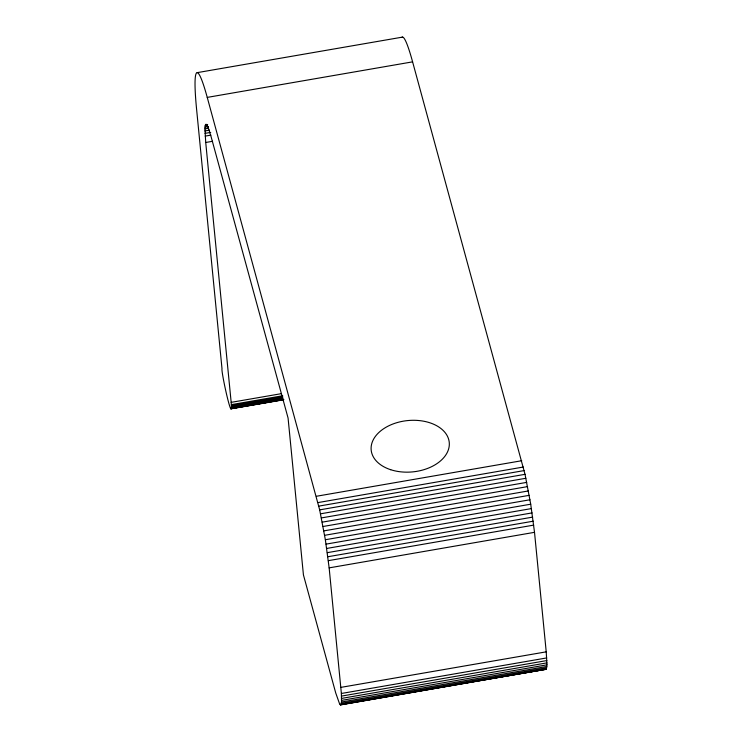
<?xml version="1.0" encoding="UTF-8"?>
<svg xmlns="http://www.w3.org/2000/svg" width="742" height="742" viewBox="0 0 742 742"><rect width="100%" height="100%" fill="white"/><g stroke="black" fill="none" stroke-linecap="round" stroke-linejoin="round"><path stroke-width="1.11" d="M412.598 61.855L207.241 97.397A105.169 8.858 80.2 0 0 196.574 109.065L221.997 368.626C220.93 371.436 233.34 427.921 231.17 402.35L205.72 142.483L204.94 128.885L205.163 125.843L206.044 124.174L208.15 127.448L211.08 136.621L288.072 418.043L303.432 574.929L335.736 693L339.66 704.075L340.55 704.9L546.26 669.201L546.965 664.841L546.223 651.838L534.518 532.329L530.716 504.198L525.03 474.323L412.598 61.855A105.169 8.858 80.2 0 0 401.858 37.425M340.55 704.9L341.533 702.025L341.376 693.482L329.151 567.871L325.358 539.74L319.672 509.875L207.241 97.397M197.224 72.642L402.591 37.1M205.386 124.897L207.667 124.498M205.163 125.843L207.445 125.454M205.015 127.179L208.437 126.585M204.94 128.885L208.363 128.292M204.95 130.954L209.513 130.165M205.024 133.375L210.728 132.382M205.182 136.111L210.886 135.127M205.72 142.483L212.564 141.295M231.17 402.35L281.366 393.659M231.365 404.64L282.702 395.755M231.421 405.624L282.758 396.738M231.448 406.486L282.785 397.601M231.448 407.237L282.785 398.343M231.421 407.85L282.767 398.964M230.521 408.248L233.943 407.664M231.365 408.323L282.711 399.437M230.716 408.619L256.955 404.075M259.236 403.685L274.076 401.116M276.358 400.717L283.203 399.539M231.291 408.666L283.769 399.586M230.892 408.842L283.667 399.78M316.361 496.277L521.719 460.726M317.984 502.584L523.342 467.033M318.819 506.118L524.186 470.576M319.672 509.875L525.03 474.323M320.516 513.816L525.883 478.275M321.369 517.925L526.737 482.374M322.213 522.155L527.581 486.613M323.039 526.495L528.397 490.944M323.837 530.892L529.204 495.341M324.616 535.316L529.983 499.774M325.358 539.74L530.716 504.198M326.053 544.127L531.42 508.585M326.712 548.449L532.079 512.898M327.315 552.66L532.682 517.118M327.871 556.741L533.229 521.199M328.363 560.655L533.73 525.113M329.151 567.871L534.518 532.329M340.856 687.38L546.223 651.838M341.376 693.482L546.733 657.931M341.524 696.098L546.882 660.556M341.598 698.408L546.965 662.866M341.598 700.392L546.965 664.841M341.533 702.025L546.9 666.474M341.394 703.295L546.761 667.754M341.181 704.204L546.548 668.663M340.133 704.677L366.372 700.133M368.653 699.743L383.484 697.174M385.766 696.775L400.606 694.215M402.887 693.816L405.169 693.418M407.451 693.028L417.718 691.247M420 690.858L422.281 690.459M424.563 690.06L434.831 688.288M437.112 687.89L439.394 687.5M441.675 687.101L451.943 685.32M454.225 684.931L469.055 682.362M471.337 681.972L545.917 669.358M340.893 704.742L546.26 669.201M390.709 469.714A39.215 25.775 -5.6 0 0 449.327 444.022A39.215 25.775 -5.6 0 0 390.598 424.953A39.215 25.775 -5.6 0 0 390.709 469.714"/></g></svg>
